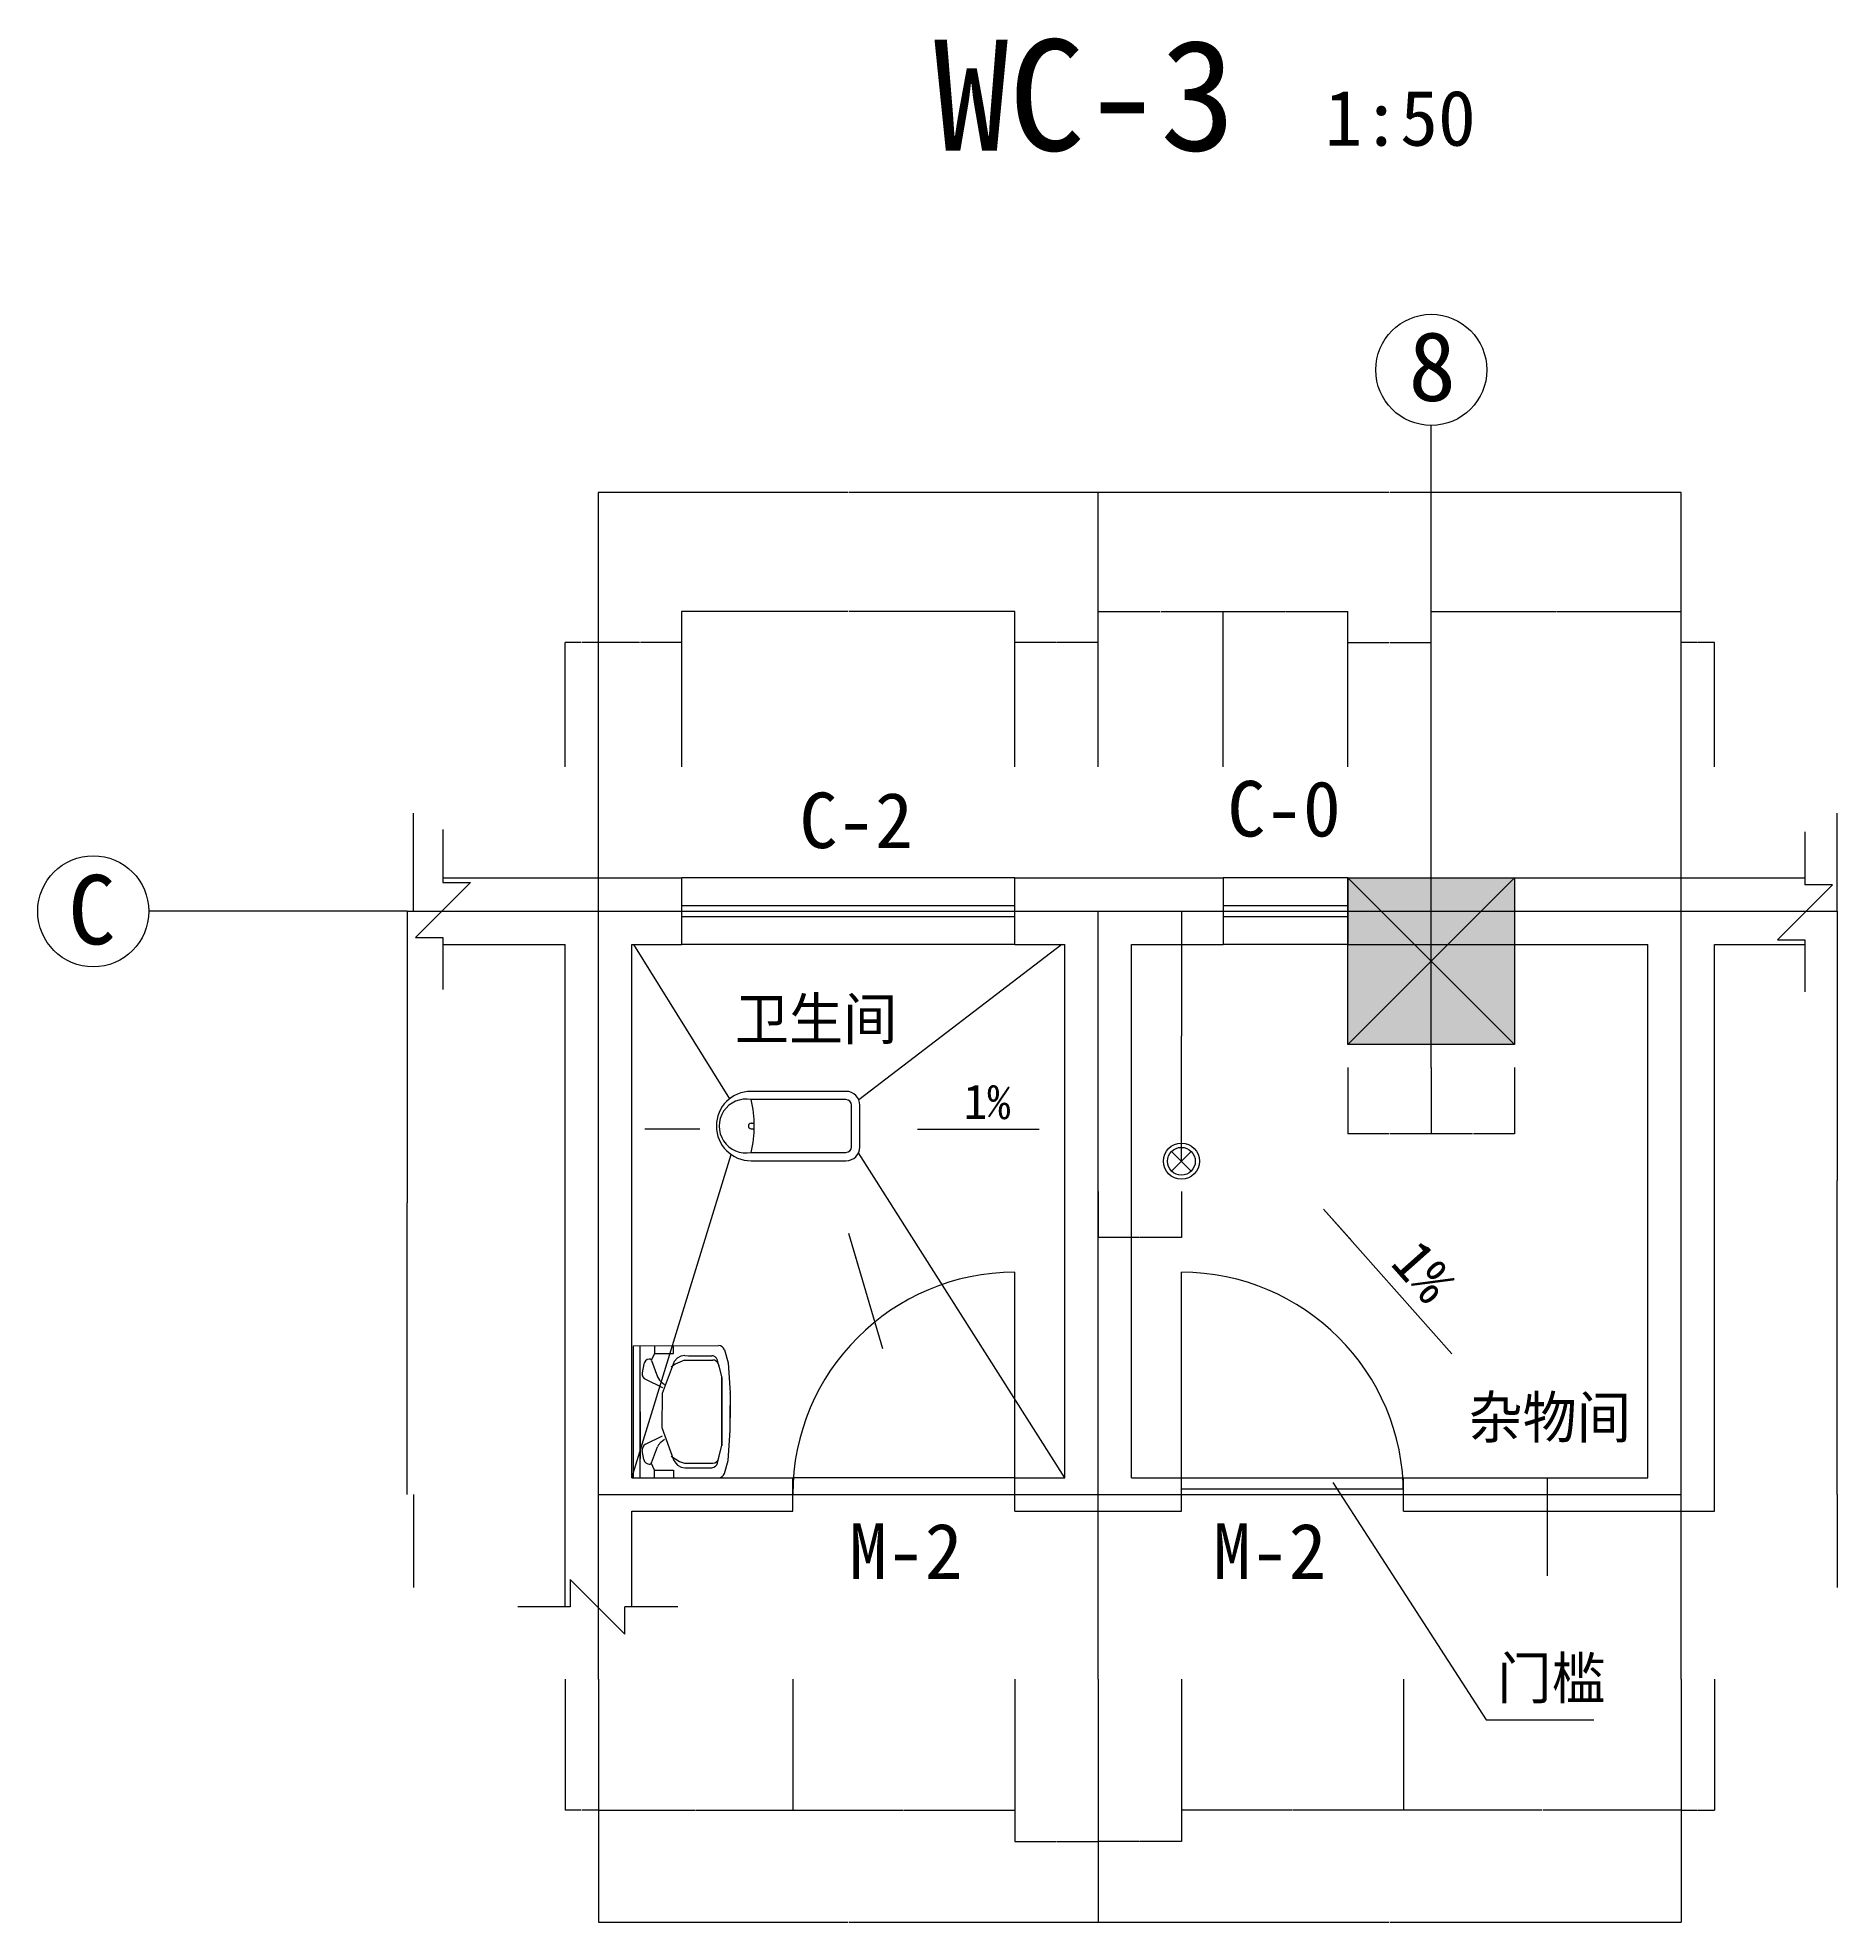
# Model space of a CAD drawing. Header units: metres. Extents: x -237648 to -195598, y -93947 to -64247.
# Drawn here: x -215464 to -208982, y -80812 to -74025 of the extents above; entities that cross this region are included whole.
import ezdxf

# ---------------------------------------------------------------- set-up
doc = ezdxf.new("R2010")
doc.units = ezdxf.units.M
for name, color, linetype in [('AXI', 1, 'Continuous'), ('PJ', 21, 'Continuous'), ('W', 5, 'Continuous')]:
    doc.layers.add(name, color=color, linetype=linetype)
doc.dimstyles.get("Standard").update_dxf_attribs({"dimtxt": 2.5, "dimasz": 2.5, "dimexe": 1.25, "dimexo": 0.625, "dimtad": 1, "dimcen": 2.5, "dimazin": 3, "dimtfac": 1, "dimtmove": 0, "dimatfit": 3})

# ---------------------------------------------------------------- blocks, each defined once
blk = doc.blocks.new('DW')
at = {"layer": 'PJ'}
for p, q in [((-123.79, 145.72), (-123.79, -195.95)), ((-93.79, 145.72), (-93.79, -195.95)), ((76.21, 195.72), (-73.79, 195.72)), ((76.21, 165.72), (-73.79, 165.72)), ((96.21, -195.95), (96.21, 145.72)), ((126.21, -195.95), (126.21, 145.72)), ((-8.79, -196.08), (-8.79, -184.46)), ((11.21, -196.08), (11.21, -184.46))]:
    blk.add_line(p, q, dxfattribs=at)
for centre, radius, start, end in [((-73.79, 145.72), 50, 90, 180), ((-73.79, 145.72), 20, 90, 180), ((76.21, 145.72), 50, 0, 90), ((76.21, 145.72), 20, 0, 90), ((1.21, -195.95), 125, 180, 0), ((1.21, -214.21), 96.74, 169.12, 10.88), ((1.21, -578.66), 394.33, 76.06, 103.94), ((1.21, -195.89), 10, 181.09, 358.91)]:
    blk.add_arc(centre, radius, start, end, dxfattribs=at)
blk = doc.blocks.new('WS_804')
for p, q in [((0, -29.3), (560, -29.3)), ((32.86, -89.58), (62.84, -75.8)), ((62.69, -76.88), (131.67, -102.19)), ((77.74, -44.57), (115.65, -37.79)), ((280, -29.3), (80.45, -29.3)), ((142.49, -51.61), (177.16, -124.05)), ((417.51, -51.61), (382.84, -124.05)), ((497.31, -76.88), (428.33, -102.19)), ((482.26, -44.57), (444.35, -37.79)), ((527.14, -89.58), (497.16, -75.8)), ((2.86, -89.58), (32.86, -89.58)), ((32.86, -89.58), (32.86, -170.55)), ((152.89, -117.19), (164.29, -132.66)), ((407.11, -117.19), (395.71, -132.66)), ((527.14, -89.58), (527.14, -170.55)), ((557.14, -89.58), (527.14, -89.58)), ((32.86, -170.55), (2.86, -170.55)), ((42.85, -218.38), (42.85, -233.77)), ((42.85, -233.77), (42.85, -331.88)), ((42.85, -233.77), (42.85, -331.88)), ((61.42, -216.18), (61.42, -336.56)), ((498.58, -216.18), (498.58, -336.56)), ((517.66, -217.98), (517.15, -233.77)), ((517.15, -233.77), (517.15, -331.88)), ((517.15, -233.77), (517.15, -331.88)), ((527.14, -170.55), (557.14, -170.55)), ((80.29, -360.87), (138.57, -375.57)), ((421.43, -375.57), (135.71, -375.57)), ((138.57, -375.57), (424.29, -375.57)), ((479.71, -360.87), (421.43, -375.57))]:
    blk.add_line(p, q)
for points in [[(0, 0), (558.73, 0)], [(0, 0), (0, -361.76)], [(558.73, 0), (559.94, -361.69)], [(77.74, -44.57), (69.6, -47.56), (62.97, -53.16), (58.65, -60.71), (57.24, -67.29)], [(57.24, -67.29), (57.57, -70.76), (59.06, -73.9), (61.54, -76.34), (62.53, -76.94)], [(142.49, -51.61), (137.44, -44.54), (130.28, -39.63), (121.89, -37.48), (115.65, -37.79)], [(444.35, -37.79), (435.69, -37.78), (427.55, -40.75), (420.9, -46.33), (417.51, -51.61)], [(502.76, -67.29), (500.6, -58.86), (495.69, -51.69), (488.64, -46.63), (482.26, -44.57)], [(497.47, -76.94), (500.21, -74.8), (502.06, -71.86), (502.79, -68.45), (502.76, -67.29)], [(493.09, -173.15), (357.58, -122.34), (212.95, -121.17), (76.65, -169.77), (66.98, -175.45)], [(152.89, -117.19), (139.66, -105.95), (131.67, -102.19)], [(428.33, -102.19), (413.33, -110.91), (407.11, -117.19)], [(428.33, -102.19), (413.33, -110.91), (407.11, -117.19)], [(66.98, -175.45), (53.92, -186.89), (45.54, -202.13), (42.85, -218.38)], [(91.42, -160.22), (68.29, -195.31), (61.42, -216.18)], [(498.03, -216.18), (481.59, -177.47), (468.03, -160.22)], [(517.66, -217.98), (515.2, -200.74), (507.03, -185.39), (494.12, -173.78), (493.09, -173.15)], [(18.17, -385.88), (72.84, -401.38)], [(42.85, -331.88), (44.35, -340.45), (48.68, -347.99), (55.32, -353.58), (61.72, -356.19)], [(61.42, -336.56), (62.92, -345.13), (67.25, -352.67), (73.89, -358.27), (80.29, -360.87)], [(61.72, -356.19), (90, -363.5)], [(470, -363.5), (498.28, -356.19)], [(479.71, -360.87), (487.62, -357.32), (493.84, -351.26), (497.63, -343.43), (498.58, -336.56)], [(541.77, -385.9), (487.16, -401.38)], [(498.28, -356.19), (506.19, -352.63), (512.41, -346.58), (516.2, -338.75), (517.15, -331.88)], [(72.84, -401.38), (200.6, -409.94)], [(200.6, -409.94), (202.26, -410)], [(202.26, -410), (305.72, -410)], [(357.74, -410), (254.28, -410)], [(357.74, -410), (359.4, -409.94)], [(487.16, -401.38), (359.4, -409.94)]]:
    blk.add_lwpolyline(points)
for points in [[(0, -361.76, 0.34), (18.17, -385.88, 0.34)], [(541.77, -385.9, 0.34), (559.94, -361.69, 0.34)]]:
    blk.add_lwpolyline(points, format="xyb")
blk = doc.blocks.new('_CLOSEDFILLED')
at = {"color": 0, "linetype": 'BYBLOCK'}
blk.add_solid([(-1, 0), (0, 0), (-1, 0)], dxfattribs=at)
blk = doc.blocks.new('*D280')
for p, q in [((-209486.13, -76203.09), (-209544.88, -76203.09)), ((-209544.63, -76650.98), (-209544.63, -76203.09)), ((-209424.38, -76203.09), (-209483.13, -76203.09)), ((-209424.63, -76650.98), (-209424.63, -76203.09))]:
    blk.add_line(p, q)
at = {"layer": 'Defpoints'}
for p in [(-209424.63, -76203.09), (-209544.63, -76650.98), (-209424.63, -76650.98)]:
    blk.add_point(p, dxfattribs=at)
at = {"xscale": 0.25, "yscale": 0.25}
blk.add_blockref('_CLOSEDFILLED', (-209544.63, -76203.09), dxfattribs=at)
at = {"xscale": 0.25, "yscale": 0.25, "rotation": 180}
blk.add_blockref('_CLOSEDFILLED', (-209424.63, -76203.09), dxfattribs=at)
at = {"insert": (-209484.63, -76203.09), "char_height": 1, "attachment_point": 5}
blk.add_mtext('120', dxfattribs=at)
blk = doc.blocks.new('*D281')
for p, q in [((-209544.63, -79936.27), (-209544.63, -80408.25)), ((-209424.63, -79936.27), (-209424.63, -80408.25)), ((-209544.38, -80408.25), (-209486.13, -80408.25)), ((-209483.13, -80408.25), (-209424.88, -80408.25))]:
    blk.add_line(p, q)
at = {"layer": 'Defpoints'}
for p in [(-209544.63, -79936.27), (-209424.63, -79936.27), (-209544.63, -80408.25)]:
    blk.add_point(p, dxfattribs=at)
at = {"xscale": 0.25, "yscale": 0.25, "rotation": 180}
blk.add_blockref('_CLOSEDFILLED', (-209544.63, -80408.25), dxfattribs=at)
at = {"xscale": 0.25, "yscale": 0.25}
blk.add_blockref('_CLOSEDFILLED', (-209424.63, -80408.25), dxfattribs=at)
at = {"insert": (-209484.63, -80408.25), "char_height": 1, "attachment_point": 5}
blk.add_mtext('120', dxfattribs=at)
blk = doc.blocks.new('*D282')
for p, q in [((-213564.63, -79936.27), (-213564.63, -80408.25)), ((-213444.63, -79936.27), (-213444.63, -80408.25)), ((-213506.13, -80408.25), (-213564.88, -80408.25)), ((-213444.38, -80408.25), (-213503.13, -80408.25))]:
    blk.add_line(p, q)
at = {"layer": 'Defpoints'}
for p in [(-213564.63, -79936.27), (-213444.63, -79936.27), (-213444.63, -80408.25)]:
    blk.add_point(p, dxfattribs=at)
at = {"xscale": 0.25, "yscale": 0.25}
blk.add_blockref('_CLOSEDFILLED', (-213564.63, -80408.25), dxfattribs=at)
at = {"xscale": 0.25, "yscale": 0.25, "rotation": 180}
blk.add_blockref('_CLOSEDFILLED', (-213444.63, -80408.25), dxfattribs=at)
at = {"insert": (-213504.63, -80408.25), "char_height": 1, "attachment_point": 5}
blk.add_mtext('120', dxfattribs=at)
blk = doc.blocks.new('*D283')
for p, q in [((-213444.63, -79936.27), (-213444.63, -80810.99)), ((-211644.63, -79936.27), (-211644.63, -80810.99)), ((-213444.38, -80810.99), (-212546.63, -80810.99)), ((-212542.63, -80810.99), (-211644.88, -80810.99))]:
    blk.add_line(p, q)
at = {"layer": 'Defpoints'}
for p in [(-213444.63, -79936.27), (-211644.63, -79936.27), (-213444.63, -80810.99)]:
    blk.add_point(p, dxfattribs=at)
at = {"xscale": 0.25, "yscale": 0.25, "rotation": 180}
blk.add_blockref('_CLOSEDFILLED', (-213444.63, -80810.99), dxfattribs=at)
at = {"xscale": 0.25, "yscale": 0.25}
blk.add_blockref('_CLOSEDFILLED', (-211644.63, -80810.99), dxfattribs=at)
at = {"insert": (-212544.63, -80810.99), "char_height": 1, "attachment_point": 5}
blk.add_mtext('1800', dxfattribs=at)
blk = doc.blocks.new('*D284')
for p, q in [((-211644.63, -79936.27), (-211644.63, -80810.99)), ((-209544.63, -79936.27), (-209544.63, -80810.99)), ((-211644.38, -80810.99), (-210596.63, -80810.99)), ((-210592.63, -80810.99), (-209544.88, -80810.99))]:
    blk.add_line(p, q)
at = {"layer": 'Defpoints'}
for p in [(-211644.63, -79936.27), (-209544.63, -79936.27), (-211644.63, -80810.99)]:
    blk.add_point(p, dxfattribs=at)
at = {"xscale": 0.25, "yscale": 0.25, "rotation": 180}
blk.add_blockref('_CLOSEDFILLED', (-211644.63, -80810.99), dxfattribs=at)
at = {"xscale": 0.25, "yscale": 0.25}
blk.add_blockref('_CLOSEDFILLED', (-209544.63, -80810.99), dxfattribs=at)
at = {"insert": (-210594.63, -80810.99), "char_height": 1, "attachment_point": 5}
blk.add_mtext('2100', dxfattribs=at)
blk = doc.blocks.new('*D285')
for p, q in [((-214133.62, -77170.79), (-214133.62, -78220.79)), ((-214133.87, -78220.79), (-214134.12, -78220.79)), ((-214133.62, -79270.79), (-214133.62, -78220.79)), ((-214133.62, -78220.79), (-214133.62, -78220.79)), ((-214133.37, -78220.79), (-214133.12, -78220.79))]:
    blk.add_line(p, q)
at = {"layer": 'Defpoints'}
for p in [(-214133.62, -77170.79), (-214133.62, -78220.79), (-214133.62, -79270.79)]:
    blk.add_point(p, dxfattribs=at)
at = {"xscale": 0.25, "yscale": 0.25}
blk.add_blockref('_CLOSEDFILLED', (-214133.62, -78220.79), dxfattribs=at)
at = {"xscale": 0.25, "yscale": 0.25, "rotation": 180}
blk.add_blockref('_CLOSEDFILLED', (-214133.62, -78220.79), dxfattribs=at)
at = {"insert": (-214133.62, -78219.665), "char_height": 1, "attachment_point": 5}
blk.add_mtext('0', dxfattribs=at)
blk = doc.blocks.new('*D286')
for p, q in [((-213444.63, -79936.27), (-213444.63, -80408.25)), ((-212744.63, -79936.27), (-212744.63, -80408.25)), ((-213444.38, -80408.25), (-213096.13, -80408.25)), ((-213093.13, -80408.25), (-212744.88, -80408.25))]:
    blk.add_line(p, q)
at = {"layer": 'Defpoints'}
for p in [(-213444.63, -79936.27), (-212744.63, -79936.27), (-213444.63, -80408.25)]:
    blk.add_point(p, dxfattribs=at)
at = {"xscale": 0.25, "yscale": 0.25, "rotation": 180}
blk.add_blockref('_CLOSEDFILLED', (-213444.63, -80408.25), dxfattribs=at)
at = {"xscale": 0.25, "yscale": 0.25}
blk.add_blockref('_CLOSEDFILLED', (-212744.63, -80408.25), dxfattribs=at)
at = {"insert": (-213094.63, -80408.25), "char_height": 1, "attachment_point": 5}
blk.add_mtext('700', dxfattribs=at)
blk = doc.blocks.new('*D287')
for p, q in [((-212744.63, -79936.27), (-212744.63, -80408.25)), ((-211944.63, -79936.27), (-211944.63, -80408.25)), ((-212744.38, -80408.25), (-212346.13, -80408.25)), ((-212343.13, -80408.25), (-211944.88, -80408.25))]:
    blk.add_line(p, q)
at = {"layer": 'Defpoints'}
for p in [(-212744.63, -79936.27), (-211944.63, -79936.27), (-212744.63, -80408.25)]:
    blk.add_point(p, dxfattribs=at)
at = {"xscale": 0.25, "yscale": 0.25, "rotation": 180}
blk.add_blockref('_CLOSEDFILLED', (-212744.63, -80408.25), dxfattribs=at)
at = {"xscale": 0.25, "yscale": 0.25}
blk.add_blockref('_CLOSEDFILLED', (-211944.63, -80408.25), dxfattribs=at)
at = {"insert": (-212344.63, -80408.25), "char_height": 1, "attachment_point": 5}
blk.add_mtext('800', dxfattribs=at)
blk = doc.blocks.new('*D288')
for p, q in [((-211944.63, -79936.27), (-211944.63, -80520.75)), ((-211644.63, -79936.27), (-211644.63, -80520.75)), ((-211944.38, -80520.75), (-211796.13, -80520.75)), ((-211793.13, -80520.75), (-211644.88, -80520.75))]:
    blk.add_line(p, q)
at = {"layer": 'Defpoints'}
for p in [(-211944.63, -79936.27), (-211644.63, -79936.27), (-211944.63, -80520.75)]:
    blk.add_point(p, dxfattribs=at)
at = {"xscale": 0.25, "yscale": 0.25, "rotation": 180}
blk.add_blockref('_CLOSEDFILLED', (-211944.63, -80520.75), dxfattribs=at)
at = {"xscale": 0.25, "yscale": 0.25}
blk.add_blockref('_CLOSEDFILLED', (-211644.63, -80520.75), dxfattribs=at)
at = {"insert": (-211794.63, -80520.75), "char_height": 1, "attachment_point": 5}
blk.add_mtext('300', dxfattribs=at)
blk = doc.blocks.new('*D289')
for p, q in [((-210027.3, -79210.79), (-210027.3, -79564.13)), ((-210027.3, -79330.79), (-210027.3, -79564.13)), ((-210027.55, -79564.13), (-210027.8, -79564.13)), ((-210027.3, -79564.13), (-210027.3, -79564.13)), ((-210027.05, -79564.13), (-210026.8, -79564.13))]:
    blk.add_line(p, q)
at = {"layer": 'Defpoints'}
for p in [(-210027.3, -79210.79), (-210027.3, -79330.79), (-210027.3, -79564.13)]:
    blk.add_point(p, dxfattribs=at)
at = {"xscale": 0.25, "yscale": 0.25}
blk.add_blockref('_CLOSEDFILLED', (-210027.3, -79564.13), dxfattribs=at)
at = {"xscale": 0.25, "yscale": 0.25, "rotation": 180}
blk.add_blockref('_CLOSEDFILLED', (-210027.3, -79564.13), dxfattribs=at)
at = {"insert": (-210027.3, -79563.005), "char_height": 1, "attachment_point": 5}
blk.add_mtext('0', dxfattribs=at)
blk = doc.blocks.new('*D290')
for p, q in [((-210444.63, -76650.98), (-210444.63, -76090.59)), ((-210444.38, -76090.59), (-209996.13, -76090.59)), ((-209993.13, -76090.59), (-209544.88, -76090.59)), ((-209544.63, -76650.98), (-209544.63, -76090.59))]:
    blk.add_line(p, q)
at = {"layer": 'Defpoints'}
for p in [(-210444.63, -76090.59), (-210444.63, -76650.98), (-209544.63, -76650.98)]:
    blk.add_point(p, dxfattribs=at)
at = {"xscale": 0.25, "yscale": 0.25, "rotation": 180}
blk.add_blockref('_CLOSEDFILLED', (-210444.63, -76090.59), dxfattribs=at)
at = {"xscale": 0.25, "yscale": 0.25}
blk.add_blockref('_CLOSEDFILLED', (-209544.63, -76090.59), dxfattribs=at)
at = {"insert": (-209994.63, -76090.59), "char_height": 1, "attachment_point": 5}
blk.add_mtext('900', dxfattribs=at)
blk = doc.blocks.new('*D291')
for p, q in [((-211644.63, -76650.98), (-211644.63, -76090.59)), ((-211644.38, -76090.59), (-211421.13, -76090.59)), ((-211418.13, -76090.59), (-211194.88, -76090.59)), ((-211194.63, -76650.98), (-211194.63, -76090.59))]:
    blk.add_line(p, q)
at = {"layer": 'Defpoints'}
for p in [(-211644.63, -76090.59), (-211644.63, -76650.98), (-211194.63, -76650.98)]:
    blk.add_point(p, dxfattribs=at)
at = {"xscale": 0.25, "yscale": 0.25, "rotation": 180}
blk.add_blockref('_CLOSEDFILLED', (-211644.63, -76090.59), dxfattribs=at)
at = {"xscale": 0.25, "yscale": 0.25}
blk.add_blockref('_CLOSEDFILLED', (-211194.63, -76090.59), dxfattribs=at)
at = {"insert": (-211419.63, -76090.59), "char_height": 1, "attachment_point": 5}
blk.add_mtext('450', dxfattribs=at)
blk = doc.blocks.new('*D292')
for p, q in [((-210596.63, -75662.57), (-211644.88, -75662.57)), ((-211644.63, -76650.98), (-211644.63, -75662.57)), ((-209544.38, -75662.57), (-210592.63, -75662.57)), ((-209544.63, -76650.98), (-209544.63, -75662.57))]:
    blk.add_line(p, q)
at = {"layer": 'Defpoints'}
for p in [(-209544.63, -75662.57), (-211644.63, -76650.98), (-209544.63, -76650.98)]:
    blk.add_point(p, dxfattribs=at)
at = {"xscale": 0.25, "yscale": 0.25}
blk.add_blockref('_CLOSEDFILLED', (-211644.63, -75662.57), dxfattribs=at)
at = {"xscale": 0.25, "yscale": 0.25, "rotation": 180}
blk.add_blockref('_CLOSEDFILLED', (-209544.63, -75662.57), dxfattribs=at)
at = {"insert": (-210594.63, -75662.57), "char_height": 1, "attachment_point": 5}
blk.add_mtext('2100', dxfattribs=at)
blk = doc.blocks.new('*D293')
for p, q in [((-212546.63, -75662.57), (-213444.88, -75662.57)), ((-213444.63, -76650.98), (-213444.63, -75662.57)), ((-211644.38, -75662.57), (-212542.63, -75662.57)), ((-211644.63, -76650.98), (-211644.63, -75662.57))]:
    blk.add_line(p, q)
at = {"layer": 'Defpoints'}
for p in [(-211644.63, -75662.57), (-213444.63, -76650.98), (-211644.63, -76650.98)]:
    blk.add_point(p, dxfattribs=at)
at = {"xscale": 0.25, "yscale": 0.25}
blk.add_blockref('_CLOSEDFILLED', (-213444.63, -75662.57), dxfattribs=at)
at = {"xscale": 0.25, "yscale": 0.25, "rotation": 180}
blk.add_blockref('_CLOSEDFILLED', (-211644.63, -75662.57), dxfattribs=at)
at = {"insert": (-212544.63, -75662.57), "char_height": 1, "attachment_point": 5}
blk.add_mtext('1800', dxfattribs=at)
blk = doc.blocks.new('*D294')
for p, q in [((-212546.63, -76090.59), (-213144.88, -76090.59)), ((-213144.63, -76650.98), (-213144.63, -76090.59)), ((-211944.38, -76090.59), (-212542.63, -76090.59)), ((-211944.63, -76650.98), (-211944.63, -76090.59))]:
    blk.add_line(p, q)
at = {"layer": 'Defpoints'}
for p in [(-211944.63, -76090.59), (-213144.63, -76650.98), (-211944.63, -76650.98)]:
    blk.add_point(p, dxfattribs=at)
at = {"xscale": 0.25, "yscale": 0.25}
blk.add_blockref('_CLOSEDFILLED', (-213144.63, -76090.59), dxfattribs=at)
at = {"xscale": 0.25, "yscale": 0.25, "rotation": 180}
blk.add_blockref('_CLOSEDFILLED', (-211944.63, -76090.59), dxfattribs=at)
at = {"insert": (-212544.63, -76090.59), "char_height": 1, "attachment_point": 5}
blk.add_mtext('1200', dxfattribs=at)
blk = doc.blocks.new('*D295')
for p, q in [((-213296.13, -76203.09), (-213444.88, -76203.09)), ((-213444.63, -76650.98), (-213444.63, -76203.09)), ((-213144.38, -76203.09), (-213293.13, -76203.09)), ((-213144.63, -76650.98), (-213144.63, -76203.09))]:
    blk.add_line(p, q)
at = {"layer": 'Defpoints'}
for p in [(-213144.63, -76203.09), (-213444.63, -76650.98), (-213144.63, -76650.98)]:
    blk.add_point(p, dxfattribs=at)
at = {"xscale": 0.25, "yscale": 0.25}
blk.add_blockref('_CLOSEDFILLED', (-213444.63, -76203.09), dxfattribs=at)
at = {"xscale": 0.25, "yscale": 0.25, "rotation": 180}
blk.add_blockref('_CLOSEDFILLED', (-213144.63, -76203.09), dxfattribs=at)
at = {"insert": (-213294.63, -76203.09), "char_height": 1, "attachment_point": 5}
blk.add_mtext('300', dxfattribs=at)
blk = doc.blocks.new('*D296')
for p, q in [((-213506.13, -76203.09), (-213564.88, -76203.09)), ((-213564.63, -76650.98), (-213564.63, -76203.09)), ((-213444.38, -76203.09), (-213503.13, -76203.09)), ((-213444.63, -76650.98), (-213444.63, -76203.09))]:
    blk.add_line(p, q)
at = {"layer": 'Defpoints'}
for p in [(-213444.63, -76203.09), (-213564.63, -76650.98), (-213444.63, -76650.98)]:
    blk.add_point(p, dxfattribs=at)
at = {"xscale": 0.25, "yscale": 0.25}
blk.add_blockref('_CLOSEDFILLED', (-213564.63, -76203.09), dxfattribs=at)
at = {"xscale": 0.25, "yscale": 0.25, "rotation": 180}
blk.add_blockref('_CLOSEDFILLED', (-213444.63, -76203.09), dxfattribs=at)
at = {"insert": (-213504.63, -76203.09), "char_height": 1, "attachment_point": 5}
blk.add_mtext('120', dxfattribs=at)
blk = doc.blocks.new('*D297')
for p, q in [((-211796.13, -76203.09), (-211944.88, -76203.09)), ((-211944.63, -76650.98), (-211944.63, -76203.09)), ((-211644.38, -76203.09), (-211793.13, -76203.09)), ((-211644.63, -76650.98), (-211644.63, -76203.09))]:
    blk.add_line(p, q)
at = {"layer": 'Defpoints'}
for p in [(-211644.63, -76203.09), (-211944.63, -76650.98), (-211644.63, -76650.98)]:
    blk.add_point(p, dxfattribs=at)
at = {"xscale": 0.25, "yscale": 0.25}
blk.add_blockref('_CLOSEDFILLED', (-211944.63, -76203.09), dxfattribs=at)
at = {"xscale": 0.25, "yscale": 0.25, "rotation": 180}
blk.add_blockref('_CLOSEDFILLED', (-211644.63, -76203.09), dxfattribs=at)
at = {"insert": (-211794.63, -76203.09), "char_height": 1, "attachment_point": 5}
blk.add_mtext('300', dxfattribs=at)
blk = doc.blocks.new('*D298')
for p, q in [((-208982.67, -79270.79), (-208982.67, -79605.79)), ((-208982.67, -79330.79), (-208982.67, -79605.79)), ((-208982.92, -79605.79), (-208983.17, -79605.79)), ((-208982.67, -79605.79), (-208982.67, -79605.79)), ((-208982.42, -79605.79), (-208982.17, -79605.79))]:
    blk.add_line(p, q)
at = {"layer": 'Defpoints'}
for p in [(-208982.67, -79270.79), (-208982.67, -79330.79), (-208982.67, -79605.79)]:
    blk.add_point(p, dxfattribs=at)
at = {"xscale": 0.25, "yscale": 0.25}
blk.add_blockref('_CLOSEDFILLED', (-208982.67, -79605.79), dxfattribs=at)
at = {"xscale": 0.25, "yscale": 0.25, "rotation": 180}
blk.add_blockref('_CLOSEDFILLED', (-208982.67, -79605.79), dxfattribs=at)
at = {"insert": (-208982.67, -79604.665), "char_height": 1, "attachment_point": 5}
blk.add_mtext('0', dxfattribs=at)
blk = doc.blocks.new('*D299')
for p, q in [((-208982.67, -77170.79), (-208982.67, -78139.84)), ((-208982.92, -78139.84), (-208983.17, -78139.84)), ((-208982.67, -79270.79), (-208982.67, -78139.84)), ((-208982.67, -78139.84), (-208982.67, -78139.84)), ((-208982.42, -78139.84), (-208982.17, -78139.84))]:
    blk.add_line(p, q)
at = {"layer": 'Defpoints'}
for p in [(-208982.67, -77170.79), (-208982.67, -78139.84), (-208982.67, -79270.79)]:
    blk.add_point(p, dxfattribs=at)
at = {"xscale": 0.25, "yscale": 0.25}
blk.add_blockref('_CLOSEDFILLED', (-208982.67, -78139.84), dxfattribs=at)
at = {"xscale": 0.25, "yscale": 0.25, "rotation": 180}
blk.add_blockref('_CLOSEDFILLED', (-208982.67, -78139.84), dxfattribs=at)
at = {"insert": (-208982.67, -78138.715), "char_height": 1, "attachment_point": 5}
blk.add_mtext('0', dxfattribs=at)
blk = doc.blocks.new('*D300')
for p, q in [((-208982.92, -76817.46), (-208983.17, -76817.46)), ((-208982.67, -77170.79), (-208982.67, -76817.46)), ((-208982.67, -77050.79), (-208982.67, -76817.46)), ((-208982.67, -76817.46), (-208982.67, -76817.46)), ((-208982.42, -76817.46), (-208982.17, -76817.46))]:
    blk.add_line(p, q)
at = {"layer": 'Defpoints'}
for p in [(-208982.67, -76817.46), (-208982.67, -77050.79), (-208982.67, -77170.79)]:
    blk.add_point(p, dxfattribs=at)
at = {"xscale": 0.25, "yscale": 0.25}
blk.add_blockref('_CLOSEDFILLED', (-208982.67, -76817.46), dxfattribs=at)
at = {"xscale": 0.25, "yscale": 0.25, "rotation": 180}
blk.add_blockref('_CLOSEDFILLED', (-208982.67, -76817.46), dxfattribs=at)
at = {"insert": (-208982.67, -76816.335), "char_height": 1, "attachment_point": 5}
blk.add_mtext('0', dxfattribs=at)
blk = doc.blocks.new('*D301')
for p, q in [((-210544.63, -79936.27), (-210544.63, -80408.25)), ((-209544.63, -79936.27), (-209544.63, -80408.25)), ((-210046.63, -80408.25), (-210544.88, -80408.25)), ((-209544.38, -80408.25), (-210042.63, -80408.25))]:
    blk.add_line(p, q)
at = {"layer": 'Defpoints'}
for p in [(-210544.63, -79936.27), (-209544.63, -79936.27), (-209544.63, -80408.25)]:
    blk.add_point(p, dxfattribs=at)
at = {"xscale": 0.25, "yscale": 0.25}
blk.add_blockref('_CLOSEDFILLED', (-210544.63, -80408.25), dxfattribs=at)
at = {"xscale": 0.25, "yscale": 0.25, "rotation": 180}
blk.add_blockref('_CLOSEDFILLED', (-209544.63, -80408.25), dxfattribs=at)
at = {"insert": (-210044.63, -80408.25), "char_height": 1, "attachment_point": 5}
blk.add_mtext('1000', dxfattribs=at)
blk = doc.blocks.new('*D302')
for p, q in [((-211344.63, -79936.27), (-211344.63, -80408.25)), ((-210544.63, -79936.27), (-210544.63, -80408.25)), ((-210946.13, -80408.25), (-211344.88, -80408.25)), ((-210544.38, -80408.25), (-210943.13, -80408.25))]:
    blk.add_line(p, q)
at = {"layer": 'Defpoints'}
for p in [(-211344.63, -79936.27), (-210544.63, -79936.27), (-210544.63, -80408.25)]:
    blk.add_point(p, dxfattribs=at)
at = {"xscale": 0.25, "yscale": 0.25}
blk.add_blockref('_CLOSEDFILLED', (-211344.63, -80408.25), dxfattribs=at)
at = {"xscale": 0.25, "yscale": 0.25, "rotation": 180}
blk.add_blockref('_CLOSEDFILLED', (-210544.63, -80408.25), dxfattribs=at)
at = {"insert": (-210944.63, -80408.25), "char_height": 1, "attachment_point": 5}
blk.add_mtext('800', dxfattribs=at)
blk = doc.blocks.new('*D303')
for p, q in [((-211644.63, -79936.27), (-211644.63, -80520.75)), ((-211344.63, -79936.27), (-211344.63, -80520.75)), ((-211496.13, -80520.75), (-211644.88, -80520.75)), ((-211344.38, -80520.75), (-211493.13, -80520.75))]:
    blk.add_line(p, q)
at = {"layer": 'Defpoints'}
for p in [(-211644.63, -79936.27), (-211344.63, -79936.27), (-211344.63, -80520.75)]:
    blk.add_point(p, dxfattribs=at)
at = {"xscale": 0.25, "yscale": 0.25}
blk.add_blockref('_CLOSEDFILLED', (-211644.63, -80520.75), dxfattribs=at)
at = {"xscale": 0.25, "yscale": 0.25, "rotation": 180}
blk.add_blockref('_CLOSEDFILLED', (-211344.63, -80520.75), dxfattribs=at)
at = {"insert": (-211494.63, -80520.75), "char_height": 1, "attachment_point": 5}
blk.add_mtext('300', dxfattribs=at)
blk = doc.blocks.new('*D304')
for p, q in [((-210444.63, -77733.76), (-210444.63, -77971.95)), ((-210144.63, -77733.76), (-210144.63, -77971.95)), ((-210296.13, -77971.95), (-210444.88, -77971.95)), ((-210144.38, -77971.95), (-210293.13, -77971.95))]:
    blk.add_line(p, q)
at = {"layer": 'Defpoints'}
for p in [(-210444.63, -77733.76), (-210144.63, -77733.76), (-210144.63, -77971.95)]:
    blk.add_point(p, dxfattribs=at)
at = {"xscale": 0.25, "yscale": 0.25}
blk.add_blockref('_CLOSEDFILLED', (-210444.63, -77971.95), dxfattribs=at)
at = {"xscale": 0.25, "yscale": 0.25, "rotation": 180}
blk.add_blockref('_CLOSEDFILLED', (-210144.63, -77971.95), dxfattribs=at)
at = {"insert": (-210294.63, -77971.95), "char_height": 1, "attachment_point": 5}
blk.add_mtext('300', dxfattribs=at)
blk = doc.blocks.new('*D305')
for p, q in [((-210744.63, -77733.76), (-210744.63, -77971.95)), ((-210444.63, -77733.76), (-210444.63, -77971.95)), ((-210596.13, -77971.95), (-210744.88, -77971.95)), ((-210444.38, -77971.95), (-210593.13, -77971.95))]:
    blk.add_line(p, q)
at = {"layer": 'Defpoints'}
for p in [(-210744.63, -77733.76), (-210444.63, -77733.76), (-210444.63, -77971.95)]:
    blk.add_point(p, dxfattribs=at)
at = {"xscale": 0.25, "yscale": 0.25}
blk.add_blockref('_CLOSEDFILLED', (-210744.63, -77971.95), dxfattribs=at)
at = {"xscale": 0.25, "yscale": 0.25, "rotation": 180}
blk.add_blockref('_CLOSEDFILLED', (-210444.63, -77971.95), dxfattribs=at)
at = {"insert": (-210594.63, -77971.95), "char_height": 1, "attachment_point": 5}
blk.add_mtext('300', dxfattribs=at)
blk = doc.blocks.new('*D306')
for p, q in [((-214110.24, -76817.46), (-214110.49, -76817.46)), ((-214109.99, -77170.79), (-214109.99, -76817.46)), ((-214109.99, -77050.79), (-214109.99, -76817.46)), ((-214109.99, -76817.46), (-214109.99, -76817.46)), ((-214109.74, -76817.46), (-214109.49, -76817.46))]:
    blk.add_line(p, q)
at = {"layer": 'Defpoints'}
for p in [(-214109.99, -76817.46), (-214109.99, -77050.79), (-214109.99, -77170.79)]:
    blk.add_point(p, dxfattribs=at)
at = {"xscale": 0.25, "yscale": 0.25}
blk.add_blockref('_CLOSEDFILLED', (-214109.99, -76817.46), dxfattribs=at)
at = {"xscale": 0.25, "yscale": 0.25, "rotation": 180}
blk.add_blockref('_CLOSEDFILLED', (-214109.99, -76817.46), dxfattribs=at)
at = {"insert": (-214109.99, -76816.335), "char_height": 1, "attachment_point": 5}
blk.add_mtext('0', dxfattribs=at)
blk = doc.blocks.new('*D307')
for p, q in [((-214109.99, -79270.79), (-214109.99, -79605.79)), ((-214109.99, -79330.79), (-214109.99, -79605.79)), ((-214110.24, -79605.79), (-214110.49, -79605.79)), ((-214109.99, -79605.79), (-214109.99, -79605.79)), ((-214109.74, -79605.79), (-214109.49, -79605.79))]:
    blk.add_line(p, q)
at = {"layer": 'Defpoints'}
for p in [(-214109.99, -79270.79), (-214109.99, -79330.79), (-214109.99, -79605.79)]:
    blk.add_point(p, dxfattribs=at)
at = {"xscale": 0.25, "yscale": 0.25}
blk.add_blockref('_CLOSEDFILLED', (-214109.99, -79605.79), dxfattribs=at)
at = {"xscale": 0.25, "yscale": 0.25, "rotation": 180}
blk.add_blockref('_CLOSEDFILLED', (-214109.99, -79605.79), dxfattribs=at)
at = {"insert": (-214109.99, -79604.665), "char_height": 1, "attachment_point": 5}
blk.add_mtext('0', dxfattribs=at)
blk = doc.blocks.new('*D372')
for p, q in [((-211344.63, -77170.79), (-211344.63, -77620.79)), ((-211344.88, -77620.79), (-211345.13, -77620.79)), ((-211344.63, -78070.79), (-211344.63, -77620.79)), ((-211344.63, -77620.79), (-211344.63, -77620.79)), ((-211344.38, -77620.79), (-211344.13, -77620.79))]:
    blk.add_line(p, q)
at = {"layer": 'Defpoints'}
for p in [(-211344.63, -77170.79), (-211344.63, -77620.79), (-211344.63, -78070.79)]:
    blk.add_point(p, dxfattribs=at)
at = {"xscale": 0.25, "yscale": 0.25}
blk.add_blockref('_CLOSEDFILLED', (-211344.63, -77620.79), dxfattribs=at)
at = {"xscale": 0.25, "yscale": 0.25, "rotation": 180}
blk.add_blockref('_CLOSEDFILLED', (-211344.63, -77620.79), dxfattribs=at)
at = {"insert": (-211344.63, -77619.665), "char_height": 1, "attachment_point": 5}
blk.add_mtext('0', dxfattribs=at)
blk = doc.blocks.new('*D373')
for p, q in [((-211644.63, -78180.27), (-211644.63, -78345.11)), ((-211344.63, -78180.27), (-211344.63, -78345.11)), ((-211496.13, -78345.11), (-211644.88, -78345.11)), ((-211344.38, -78345.11), (-211493.13, -78345.11))]:
    blk.add_line(p, q)
at = {"layer": 'Defpoints'}
for p in [(-211644.63, -78180.27), (-211344.63, -78180.27), (-211344.63, -78345.11)]:
    blk.add_point(p, dxfattribs=at)
at = {"xscale": 0.25, "yscale": 0.25}
blk.add_blockref('_CLOSEDFILLED', (-211644.63, -78345.11), dxfattribs=at)
at = {"xscale": 0.25, "yscale": 0.25, "rotation": 180}
blk.add_blockref('_CLOSEDFILLED', (-211344.63, -78345.11), dxfattribs=at)
at = {"insert": (-211494.63, -78345.11), "char_height": 1, "attachment_point": 5}
blk.add_mtext('300', dxfattribs=at)
blk = doc.blocks.new('*D374')
for p, q in [((-211194.63, -76650.98), (-211194.63, -76090.59)), ((-211194.38, -76090.59), (-210971.13, -76090.59)), ((-210968.13, -76090.59), (-210744.88, -76090.59)), ((-210744.63, -76650.98), (-210744.63, -76090.59))]:
    blk.add_line(p, q)
at = {"layer": 'Defpoints'}
for p in [(-211194.63, -76090.59), (-211194.63, -76650.98), (-210744.63, -76650.98)]:
    blk.add_point(p, dxfattribs=at)
at = {"xscale": 0.25, "yscale": 0.25, "rotation": 180}
blk.add_blockref('_CLOSEDFILLED', (-211194.63, -76090.59), dxfattribs=at)
at = {"xscale": 0.25, "yscale": 0.25}
blk.add_blockref('_CLOSEDFILLED', (-210744.63, -76090.59), dxfattribs=at)
at = {"insert": (-210969.63, -76090.59), "char_height": 1, "attachment_point": 5}
blk.add_mtext('450', dxfattribs=at)
blk = doc.blocks.new('*D375')
for p, q in [((-210744.63, -76650.98), (-210744.63, -76203.09)), ((-210744.38, -76203.09), (-210596.13, -76203.09)), ((-210593.13, -76203.09), (-210444.88, -76203.09)), ((-210444.63, -76650.98), (-210444.63, -76203.09))]:
    blk.add_line(p, q)
at = {"layer": 'Defpoints'}
for p in [(-210744.63, -76203.09), (-210744.63, -76650.98), (-210444.63, -76650.98)]:
    blk.add_point(p, dxfattribs=at)
at = {"xscale": 0.25, "yscale": 0.25, "rotation": 180}
blk.add_blockref('_CLOSEDFILLED', (-210744.63, -76203.09), dxfattribs=at)
at = {"xscale": 0.25, "yscale": 0.25}
blk.add_blockref('_CLOSEDFILLED', (-210444.63, -76203.09), dxfattribs=at)
at = {"insert": (-210594.63, -76203.09), "char_height": 1, "attachment_point": 5}
blk.add_mtext('300', dxfattribs=at)

msp = doc.modelspace()

# ---------------------------------------------------------------- linework, layer by layer
for p, q in [((-210444.63, -76650.98), (-210444.63, -75420.87)), ((-214004.45, -76875.79), (-214004.45, -77067.19)), ((-209098.62, -76884.3), (-209098.62, -77075.7)), ((-213905.8, -77067.19), (-214103.11, -77264.5)), ((-214004.45, -77067.19), (-213905.8, -77067.19)), ((-211944.63, -77050.79), (-213144.63, -77050.79)), ((-210744.63, -77050.79), (-211194.63, -77050.79)), ((-210744.63, -77050.79), (-210144.63, -77650.79)), ((-210144.63, -77050.79), (-210744.63, -77650.79)), ((-208999.96, -77075.7), (-209197.27, -77273.01)), ((-208999.96, -77075.7), (-209098.62, -77075.7)), ((-211944.63, -77150.79), (-213144.63, -77150.79)), ((-210744.63, -77150.79), (-211194.63, -77150.79)), ((-214133.62, -77170.79), (-215064.21, -77170.79)), ((-211944.63, -77190.79), (-213144.63, -77190.79)), ((-210744.63, -77190.79), (-211194.63, -77190.79)), ((-214103.11, -77264.5), (-214004.45, -77264.5)), ((-214004.45, -77264.5), (-214004.45, -77452)), ((-213318.7, -77290.79), (-212972.15, -77846.07)), ((-211944.63, -77290.79), (-213144.63, -77290.79)), ((-211775.84, -77290.79), (-212506.85, -77849.64)), ((-210744.63, -77290.79), (-211194.63, -77290.79)), ((-209197.27, -77273.01), (-209098.62, -77273.01)), ((-209098.62, -77273.01), (-209098.62, -77460.51)), ((-213078.77, -77954.88), (-213277.9, -77954.88)), ((-212294.96, -77954.88), (-211856.91, -77954.88)), ((-213324.63, -79210.79), (-212965.82, -78046.8)), ((-211764.63, -79210.79), (-212508.04, -78041.14)), ((-211309.27, -78106.15), (-211379.98, -78035.44)), ((-211379.98, -78106.15), (-211309.27, -78035.44)), ((-210832.83, -78243.35), (-210370.86, -78764.42)), ((-212544.35, -78330.12), (-212420.9, -78745.78)), ((-211944.63, -79270.79), (-211944.63, -78470.79)), ((-211344.63, -79270.79), (-211344.63, -78470.79)), ((-211944.63, -79210.79), (-212744.63, -79210.79)), ((-211344.63, -79210.79), (-210544.63, -79210.79)), ((-211344.63, -79250.79), (-210544.63, -79250.79)), ((-210799.7, -79227.62), (-210247.05, -80082.94)), ((-213349.53, -79774.12), (-213546.84, -79576.81)), ((-213546.84, -79576.81), (-213546.84, -79675.47)), ((-213546.84, -79675.47), (-213734.34, -79675.47)), ((-213158.13, -79675.47), (-213349.53, -79675.47)), ((-213349.53, -79774.12), (-213349.53, -79675.47)), ((-210247.05, -80082.94), (-209859.72, -80082.94))]:
    msp.add_line(p, q)
msp.add_lwpolyline([(-210144.63, -77650.79), (-210744.63, -77650.79), (-210744.63, -77050.79), (-210144.63, -77050.79)], close=True)
for points in [[(-213078.77, -77954.88), (-213171.82, -77954.88)], [(-212294.96, -77954.88), (-212167.27, -77954.88)], [(-210832.83, -78243.35), (-210731.18, -78358.01)], [(-212544.35, -78330.12), (-212507.99, -78452.53)]]:
    msp.add_lwpolyline(points)
for centre, radius in [((-210444.63, -75220.87), 200), ((-215264.21, -77170.79), 200), ((-211344.63, -78070.79), 65), ((-211344.63, -78070.79), 50)]:
    msp.add_circle(centre, radius)
for centre, start, end in [((-211944.63, -79270.79), 90, 180), ((-211344.63, -79270.79), 0, 90)]:
    msp.add_arc(centre, 800, start, end)
msp.add_solid([(-210144.63, -77050.79), (-210744.63, -77050.79), (-210144.63, -77650.79), (-210744.63, -77650.79)])
at = {"layer": 'AXI'}
for p, q in [((-213444.63, -79936.27), (-213444.63, -76650.98)), ((-210444.63, -77733.76), (-210444.63, -76650.98)), ((-209544.63, -79936.27), (-209544.63, -76650.98)), ((-214133.62, -77170.79), (-208982.67, -77170.79)), ((-211644.63, -79936.27), (-211644.63, -77170.79)), ((-213444.63, -79270.79), (-209544.63, -79270.79))]:
    msp.add_line(p, q, dxfattribs=at)
at = {"layer": 'W'}
for p, q in [((-214004.45, -77050.79), (-213144.63, -77050.79)), ((-213144.63, -77290.79), (-213144.63, -77050.79)), ((-211944.63, -77290.79), (-211944.63, -77050.79)), ((-211944.63, -77050.79), (-211194.63, -77050.79)), ((-211194.63, -77050.79), (-211194.63, -77290.79)), ((-210744.63, -77050.79), (-210744.63, -77290.79)), ((-210744.63, -77050.79), (-209098.62, -77050.79)), ((-214004.45, -77290.79), (-213564.63, -77290.79)), ((-213564.63, -79675.47), (-213564.63, -77290.79)), ((-213324.63, -79210.79), (-213324.63, -77290.79)), ((-213324.63, -77290.79), (-213144.63, -77290.79)), ((-211944.63, -77290.79), (-211764.63, -77290.79)), ((-211764.63, -79210.79), (-211764.63, -77290.79)), ((-211524.63, -79210.79), (-211524.63, -77290.79)), ((-211524.63, -77290.79), (-211194.63, -77290.79)), ((-210744.63, -77290.79), (-209664.63, -77290.79)), ((-209664.63, -79210.79), (-209664.63, -77290.79)), ((-209424.63, -79330.79), (-209424.63, -77290.79)), ((-209424.63, -77290.79), (-209098.62, -77290.79)), ((-213324.63, -79210.79), (-212744.63, -79210.79)), ((-212744.63, -79330.79), (-212744.63, -79210.79)), ((-211944.63, -79330.79), (-211944.63, -79210.79)), ((-211944.63, -79210.79), (-211764.63, -79210.79)), ((-211524.63, -79210.79), (-211344.63, -79210.79)), ((-211344.63, -79330.79), (-211344.63, -79210.79)), ((-210544.63, -79210.79), (-209664.63, -79210.79)), ((-210544.63, -79330.79), (-210544.63, -79210.79)), ((-213324.63, -79330.79), (-212744.63, -79330.79)), ((-213324.63, -79675.47), (-213324.63, -79330.79)), ((-211944.63, -79330.79), (-211344.63, -79330.79)), ((-210544.63, -79330.79), (-209424.63, -79330.79))]:
    msp.add_line(p, q, dxfattribs=at)

# ---------------------------------------------------------------- block references
at = {"rotation": 270}
msp.add_blockref('DW', (-212698.63, -77942.88), dxfattribs=at)
at = {"xscale": 0.85, "yscale": 0.85, "zscale": 0.85, "rotation": 90}
msp.add_blockref('WS_804', (-213318.7, -79210.79), dxfattribs=at)

# ---------------------------------------------------------------- texts
for s, height, p in [('WC-3', 400, (-212237.91, -74431.18)), ('1:50', 200, (-210828.65, -74413.72)), ('8', 250, (-210526.26, -75332.89)), ('C-2', 200, (-212720.25, -76943.16)), ('C-0', 200, (-211178.96, -76901.27)), ('C', 250, (-215354.06, -77289.67)), ('卫生间', 150, (-212953.03, -77633.18)), ('1%', 125, (-212129.56, -77918.99)), ('杂物间', 150, (-210310.62, -79068.29)), ('M-2', 200, (-212541.27, -79575.07)), ('M-2', 200, (-211230.41, -79575.07)), ('门槛', 150, (-210206.73, -80007.28))]:
    msp.add_text(s, height=height).set_placement(p)
msp.add_text('1%', height=150, rotation=311.56).set_placement((-210596.28, -78440.38))

# ---------------------------------------------------------------- dimensions: what is measured, and where the dimension line sits
for base, p1, p2, picture, middle in [((-211644.63, -75662.57), (-211644.63, -76650.98), (-213444.63, -76650.98), '*D293', (-212544.63, -75662.57)), ((-209544.63, -75662.57), (-209544.63, -76650.98), (-211644.63, -76650.98), '*D292', (-210594.63, -75662.57)), ((-211944.63, -76090.59), (-211944.63, -76650.98), (-213144.63, -76650.98), '*D294', (-212544.63, -76090.59)), ((-211644.63, -76090.59), (-211644.63, -76650.98), (-211194.63, -76650.98), '*D291', (-211419.63, -76090.59)), ((-211194.63, -76090.59), (-211194.63, -76650.98), (-210744.63, -76650.98), '*D374', (-210969.63, -76090.59)), ((-210444.63, -76090.59), (-210444.63, -76650.98), (-209544.63, -76650.98), '*D290', (-209994.63, -76090.59)), ((-213444.63, -76203.09), (-213444.63, -76650.98), (-213564.63, -76650.98), '*D296', (-213504.63, -76203.09)), ((-213144.63, -76203.09), (-213144.63, -76650.98), (-213444.63, -76650.98), '*D295', (-213294.63, -76203.09)), ((-211644.63, -76203.09), (-211644.63, -76650.98), (-211944.63, -76650.98), '*D297', (-211794.63, -76203.09)), ((-210744.63, -76203.09), (-210744.63, -76650.98), (-210444.63, -76650.98), '*D375', (-210594.63, -76203.09)), ((-209424.63, -76203.09), (-209424.63, -76650.98), (-209544.63, -76650.98), '*D280', (-209484.63, -76203.09)), ((-214109.99, -76817.46), (-214109.99, -77170.79), (-214109.99, -77050.79), '*D306', (-214109.99, -76816.335)), ((-208982.67, -76817.46), (-208982.67, -77170.79), (-208982.67, -77050.79), '*D300', (-208982.67, -76816.335)), ((-214133.62, -78220.79), (-214133.62, -79270.79), (-214133.62, -77170.79), '*D285', (-214133.62, -78219.665)), ((-211344.63, -77620.79), (-211344.63, -78070.79), (-211344.63, -77170.79), '*D372', (-211344.63, -77619.665)), ((-208982.67, -78139.84), (-208982.67, -77170.79), (-208982.67, -79270.79), '*D299', (-208982.67, -78138.715)), ((-210444.63, -77971.95), (-210444.63, -77733.76), (-210744.63, -77733.76), '*D305', (-210594.63, -77971.95)), ((-210144.63, -77971.95), (-210144.63, -77733.76), (-210444.63, -77733.76), '*D304', (-210294.63, -77971.95)), ((-211344.63, -78345.11), (-211344.63, -78180.27), (-211644.63, -78180.27), '*D373', (-211494.63, -78345.11)), ((-214109.99, -79605.79), (-214109.99, -79270.79), (-214109.99, -79330.79), '*D307', (-214109.99, -79604.665)), ((-210027.3, -79564.13), (-210027.3, -79210.79), (-210027.3, -79330.79), '*D289', (-210027.3, -79563.005)), ((-208982.67, -79605.79), (-208982.67, -79270.79), (-208982.67, -79330.79), '*D298', (-208982.67, -79604.665)), ((-213444.63, -80408.25), (-213444.63, -79936.27), (-213564.63, -79936.27), '*D282', (-213504.63, -80408.25)), ((-213444.63, -80810.99), (-213444.63, -79936.27), (-211644.63, -79936.27), '*D283', (-212544.63, -80810.99)), ((-213444.63, -80408.25), (-213444.63, -79936.27), (-212744.63, -79936.27), '*D286', (-213094.63, -80408.25)), ((-212744.63, -80408.25), (-212744.63, -79936.27), (-211944.63, -79936.27), '*D287', (-212344.63, -80408.25)), ((-211944.63, -80520.75), (-211944.63, -79936.27), (-211644.63, -79936.27), '*D288', (-211794.63, -80520.75)), ((-211344.63, -80520.75), (-211344.63, -79936.27), (-211644.63, -79936.27), '*D303', (-211494.63, -80520.75)), ((-211644.63, -80810.99), (-211644.63, -79936.27), (-209544.63, -79936.27), '*D284', (-210594.63, -80810.99)), ((-210544.63, -80408.25), (-210544.63, -79936.27), (-211344.63, -79936.27), '*D302', (-210944.63, -80408.25)), ((-209544.63, -80408.25), (-209544.63, -79936.27), (-210544.63, -79936.27), '*D301', (-210044.63, -80408.25)), ((-209544.63, -80408.25), (-209544.63, -79936.27), (-209424.63, -79936.27), '*D281', (-209484.63, -80408.25))]:
    dim = msp.add_linear_dim(base=base, p1=p1, p2=p2, dimstyle='Standard')
    dim.commit()
    dim.dimension.update_dxf_attribs({"geometry": picture, "text_midpoint": middle})

doc.saveas('drawing.dxf')
